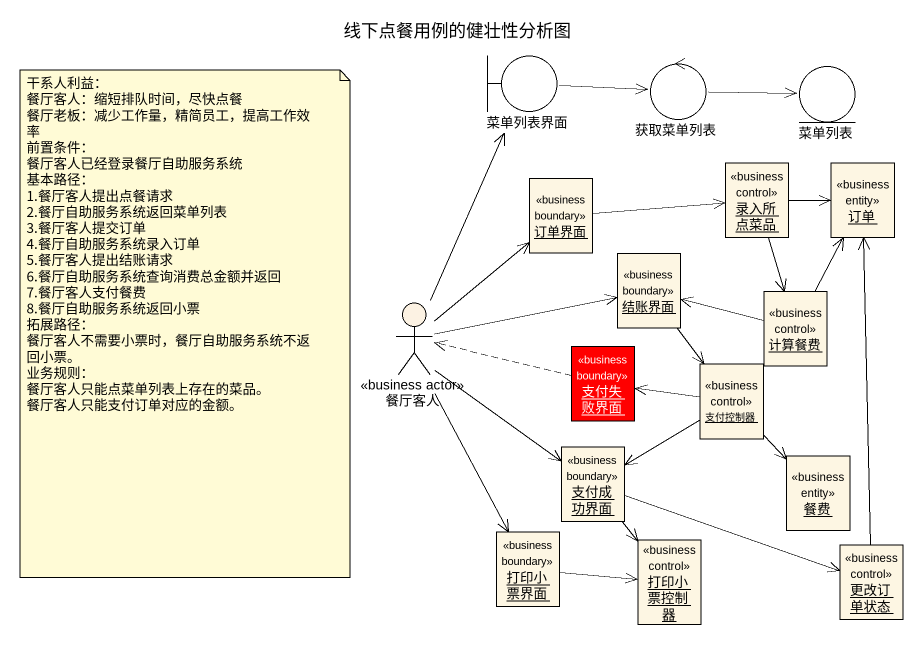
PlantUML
@startuml
title 线下点餐用例的健壮性分析图
allowmixing
hide circle
hide empty members
boundary 菜单列表界面
control 获取菜单列表
entity 菜单列表
object 订单界面 <<business boundary>>
object 录入所点菜品 <<business control>>
object 订单 <<business entity>>
object 结账界面 <<business boundary>>
actor 餐厅客人 <<business actor>> #FCF2E3
object 计算餐费 <<business control>>
object 支付失败界面 <<business boundary>> #FF0000
object 支付控制器 <<business control>>
object 支付成功界面 <<business boundary>>
object 餐费 <<business entity>>
object 打印小票界面 <<business boundary>>
object 打印小票控制器 <<business control>>
object 更改订单状态 <<business control>>
菜单列表界面 -right-> 获取菜单列表
获取菜单列表 -right-> 菜单列表
订单界面 -right-> 录入所点菜品
录入所点菜品 -right-> 订单
录入所点菜品 --> 计算餐费
结账界面 --> 支付控制器
餐厅客人 -up-> 菜单列表界面
餐厅客人 -up-> 订单界面
餐厅客人 -right-> 结账界面
餐厅客人 --> 支付成功界面
餐厅客人 --> 打印小票界面
计算餐费 -up-> 订单
计算餐费 -left-> 结账界面
支付失败界面 .left.> 餐厅客人
支付控制器 -left-> 支付失败界面
支付控制器 -left-> 支付成功界面
支付控制器 --> 餐费
支付成功界面 --> 打印小票控制器
支付成功界面 -right-> 更改订单状态
打印小票界面 -right-> 打印小票控制器
更改订单状态 -up-> 订单
note as N1
  干系人利益：
  餐厅客人：缩短排队时间，尽快点餐
  餐厅老板：减少工作量，精简员工，提高工作效率
  前置条件：
  餐厅客人已经登录餐厅自助服务系统
  基本路径：
  1.餐厅客人提出点餐请求
  2.餐厅自助服务系统返回菜单列表
  3.餐厅客人提交订单
  4.餐厅自助服务系统录入订单
  5.餐厅客人提出结账请求
  6.餐厅自助服务系统查询消费总金额并返回
  7.餐厅客人支付餐费
  8.餐厅自助服务系统返回小票
  拓展路径：
  餐厅客人不需要小票时，餐厅自助服务系统不返回小票。
  业务规则：
  餐厅客人只能点菜单列表上存在的菜品。
  餐厅客人只能支付订单对应的金额。
end note
@enduml
